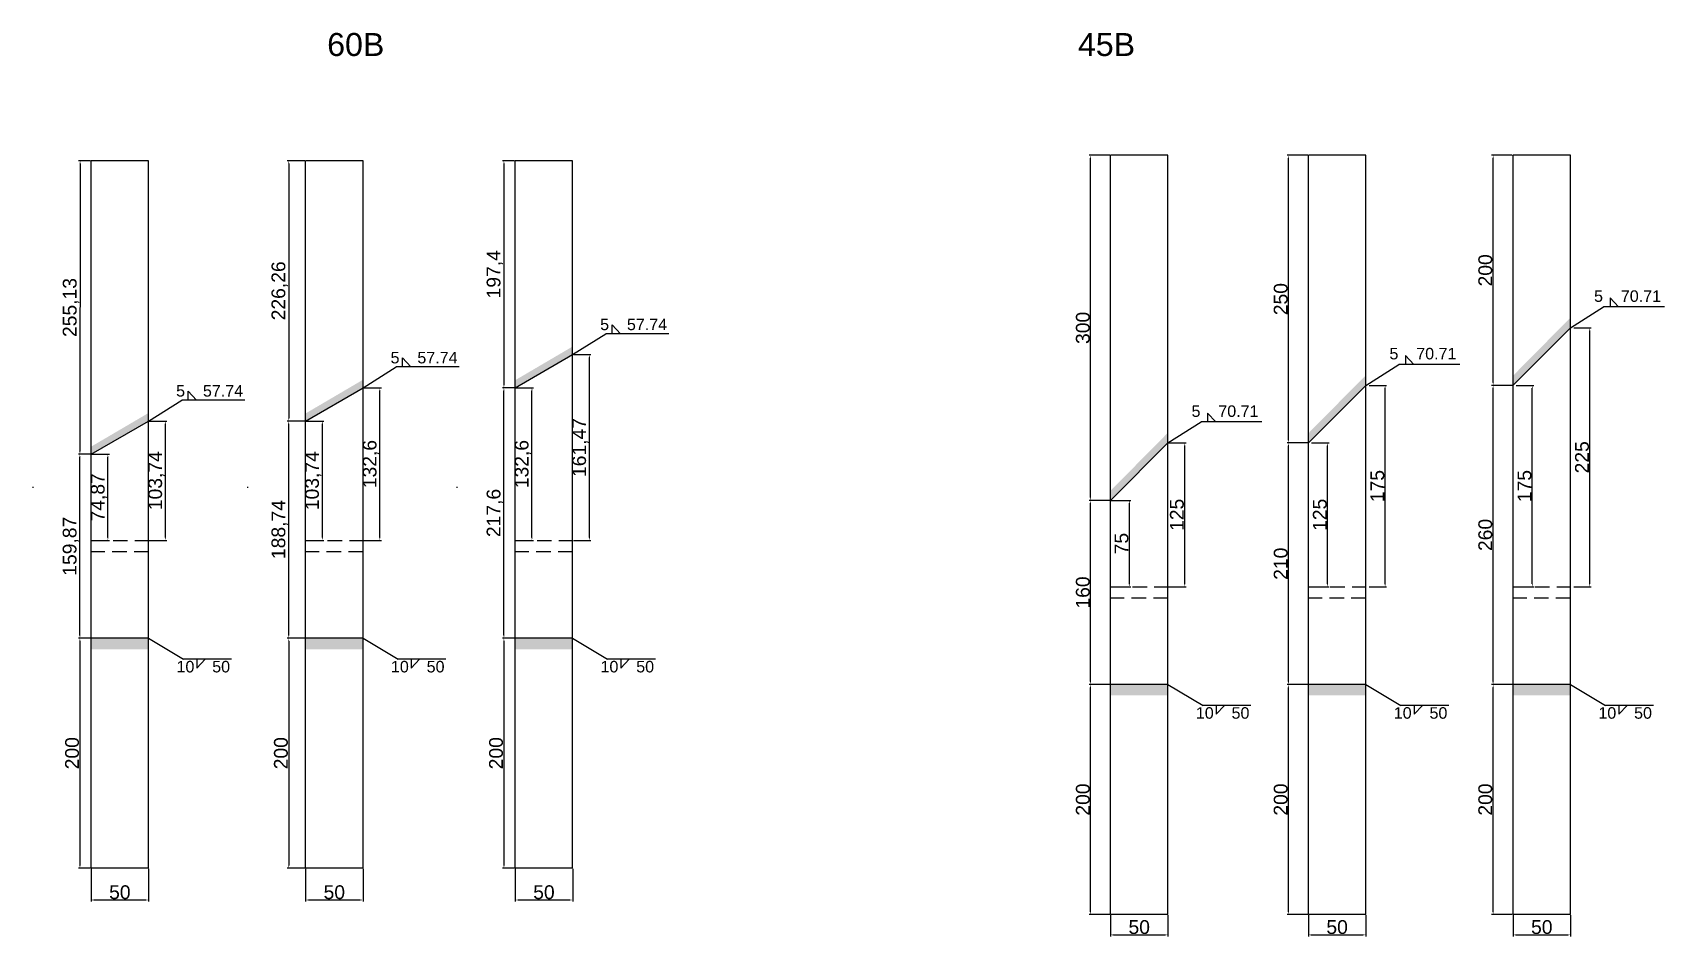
# Model space of a CAD drawing. Header units: millimetres. Extents: x 1455 to 24185, y -7314 to 4772.
# Drawn here: x 16792 to 18211, y -6296 to -5511 of the extents above; entities that cross this region are included whole.
import ezdxf

# ---------------------------------------------------------------- set-up
doc = ezdxf.new("R2010")
doc.units = ezdxf.units.MM
doc.linetypes.add('DASHED', pattern=[19.05, 12.7, -6.35])
doc.layers.add('标号', color=4, linetype='Continuous')
doc.layers.add('焊缝', color=250, linetype='Continuous')
doc.styles.get("Standard").update_dxf_attribs({"font": 'arial.ttf'})
doc.dimstyles.new('ISO-25-JHF', dxfattribs={"dimtxt": 12, "dimasz": 2.5, "dimexe": 1.25, "dimexo": 0.625, "dimtad": 1, "dimtxsty": 'Standard', "dimcen": 2.5, "dimadec": 0, "dimazin": 0, "dimtfac": 1, "dimtmove": 0, "dimatfit": 3, "dimfxl": 1, "dimarcsym": 0})

# ---------------------------------------------------------------- blocks, each defined once
blk = doc.blocks.new('*D2051')
at = {"color": 0, "lineweight": -2, "transparency": 16777216}
for p, q in [((16842.9, -6237.6), (16842.9, -6265.9)), ((16892.9, -6237.6), (16892.9, -6265.9)), ((16845.4, -6264.6), (16890.4, -6264.6))]:
    blk.add_line(p, q, dxfattribs=at)
at = {"color": 0, "transparency": 16777216}
for points in [[(16845.4, -6264.2), (16845.4, -6265), (16842.9, -6264.6)], [(16890.4, -6264.2), (16890.4, -6265), (16892.9, -6264.6)]]:
    blk.add_solid(points, dxfattribs=at)
at = {"layer": 'Defpoints', "color": 0, "transparency": 16777216}
for p in [(16842.9, -6237), (16892.9, -6237), (16892.9, -6264.6)]:
    blk.add_point(p, dxfattribs=at)
at = {"color": 0, "transparency": 16777216, "insert": (16867.9, -6257.9), "char_height": 12, "attachment_point": 5}
blk.add_mtext('50', dxfattribs=at)
blk = doc.blocks.new('*D2053')
at = {"color": 0, "lineweight": -2, "transparency": 16777216}
for p, q in [((16842.3, -5877.1), (16831.9, -5877.1)), ((16833.1, -6034.5), (16833.1, -5879.6)), ((16842.3, -6037), (16831.9, -6037))]:
    blk.add_line(p, q, dxfattribs=at)
at = {"color": 0, "transparency": 16777216}
for points in [[(16832.7, -5879.6), (16833.6, -5879.6), (16833.1, -5877.1)], [(16832.7, -6034.5), (16833.6, -6034.5), (16833.1, -6037)]]:
    blk.add_solid(points, dxfattribs=at)
at = {"layer": 'Defpoints', "color": 0, "transparency": 16777216}
for p in [(16833.1, -5877.1), (16842.9, -5877.1), (16842.9, -6037)]:
    blk.add_point(p, dxfattribs=at)
at = {"color": 0, "transparency": 16777216, "insert": (16825.3, -5957.1), "char_height": 12, "attachment_point": 5, "rotation": 90}
blk.add_mtext('159,87', dxfattribs=at)
blk = doc.blocks.new('*D2056')
at = {"color": 0, "lineweight": -2, "transparency": 16777216}
for p, q in [((16842.3, -5622), (16832, -5622)), ((16833.3, -5624.5), (16833.1, -5874.6)), ((16842.1, -5877.1), (16831.9, -5877.1))]:
    blk.add_line(p, q, dxfattribs=at)
at = {"color": 0, "transparency": 16777216}
for points in [[(16832.9, -5624.5), (16833.7, -5624.5), (16833.3, -5622)], [(16832.7, -5874.6), (16833.6, -5874.6), (16833.1, -5877.1)]]:
    blk.add_solid(points, dxfattribs=at)
at = {"layer": 'Defpoints', "color": 0, "transparency": 16777216}
for p in [(16842.9, -5622), (16833.1, -5877.1), (16842.8, -5877.1)]:
    blk.add_point(p, dxfattribs=at)
at = {"color": 0, "transparency": 16777216, "insert": (16825.4, -5749.6), "char_height": 12, "attachment_point": 5, "rotation": 89.9634}
blk.add_mtext('255,13', dxfattribs=at)
blk = doc.blocks.new('*D2057')
at = {"color": 0, "lineweight": -2, "transparency": 16777216}
for p, q in [((16842.3, -6037), (16831.9, -6037)), ((16833.1, -6039.5), (16833.1, -6234.5)), ((16842.3, -6237), (16831.9, -6237))]:
    blk.add_line(p, q, dxfattribs=at)
at = {"color": 0, "transparency": 16777216}
for points in [[(16832.7, -6039.5), (16833.6, -6039.5), (16833.1, -6037)], [(16832.7, -6234.5), (16833.6, -6234.5), (16833.1, -6237)]]:
    blk.add_solid(points, dxfattribs=at)
at = {"layer": 'Defpoints', "color": 0, "transparency": 16777216}
for p in [(16842.9, -6037), (16833.1, -6237), (16842.9, -6237)]:
    blk.add_point(p, dxfattribs=at)
at = {"color": 0, "transparency": 16777216, "insert": (16826.4, -6137), "char_height": 12, "attachment_point": 5, "rotation": 90}
blk.add_mtext('200', dxfattribs=at)
blk = doc.blocks.new('*D2058')
at = {"color": 0, "lineweight": -2, "transparency": 16777216}
for p, q in [((17729.4, -6277.9), (17729.4, -6296.2)), ((17779.4, -6277.9), (17779.4, -6296.2)), ((17731.9, -6294.9), (17776.9, -6294.9))]:
    blk.add_line(p, q, dxfattribs=at)
at = {"color": 0, "transparency": 16777216}
for points in [[(17731.9, -6294.5), (17731.9, -6295.4), (17729.4, -6294.9)], [(17776.9, -6294.5), (17776.9, -6295.4), (17779.4, -6294.9)]]:
    blk.add_solid(points, dxfattribs=at)
at = {"layer": 'Defpoints', "color": 0, "transparency": 16777216}
for p in [(17729.4, -6277.3), (17779.4, -6277.3), (17779.4, -6294.9)]:
    blk.add_point(p, dxfattribs=at)
at = {"color": 0, "transparency": 16777216, "insert": (17754.4, -6288.2), "char_height": 12, "attachment_point": 5}
blk.add_mtext('50', dxfattribs=at)
blk = doc.blocks.new('*D2059')
at = {"color": 0, "lineweight": -2, "transparency": 16777216}
for p, q in [((17728.8, -6077.3), (17710.9, -6077.3)), ((17712.1, -6274.8), (17712.1, -6079.8)), ((17728.8, -6277.3), (17710.9, -6277.3))]:
    blk.add_line(p, q, dxfattribs=at)
at = {"color": 0, "transparency": 16777216}
for points in [[(17711.7, -6079.8), (17712.6, -6079.8), (17712.1, -6077.3)], [(17711.7, -6274.8), (17712.6, -6274.8), (17712.1, -6277.3)]]:
    blk.add_solid(points, dxfattribs=at)
at = {"layer": 'Defpoints', "color": 0, "transparency": 16777216}
for p in [(17712.1, -6077.3), (17729.4, -6077.3), (17729.4, -6277.3)]:
    blk.add_point(p, dxfattribs=at)
at = {"color": 0, "transparency": 16777216, "insert": (17705.4, -6177.3), "char_height": 12, "attachment_point": 5, "rotation": 90}
blk.add_mtext('200', dxfattribs=at)
blk = doc.blocks.new('*D2060')
at = {"color": 0, "lineweight": -2, "transparency": 16777216}
for p, q in [((17728.8, -5617.3), (17710.9, -5617.3)), ((17712.1, -5914.8), (17712.1, -5619.8)), ((17728.8, -5917.3), (17710.9, -5917.3))]:
    blk.add_line(p, q, dxfattribs=at)
at = {"color": 0, "transparency": 16777216}
for points in [[(17711.7, -5619.8), (17712.6, -5619.8), (17712.1, -5617.3)], [(17711.7, -5914.8), (17712.6, -5914.8), (17712.1, -5917.3)]]:
    blk.add_solid(points, dxfattribs=at)
at = {"layer": 'Defpoints', "color": 0, "transparency": 16777216}
for p in [(17712.1, -5617.3), (17729.4, -5617.3), (17729.4, -5917.3)]:
    blk.add_point(p, dxfattribs=at)
at = {"color": 0, "transparency": 16777216, "insert": (17705.4, -5767.3), "char_height": 12, "attachment_point": 5, "rotation": 90}
blk.add_mtext('300', dxfattribs=at)
blk = doc.blocks.new('*D2061')
at = {"color": 0, "lineweight": -2, "transparency": 16777216}
for p, q in [((16843.5, -5877.1), (16858.8, -5877.1)), ((16857.5, -5949.5), (16857.5, -5879.6)), ((16843.5, -5952), (16858.8, -5952))]:
    blk.add_line(p, q, dxfattribs=at)
at = {"color": 0, "transparency": 16777216}
for points in [[(16857.1, -5879.6), (16857.9, -5879.6), (16857.5, -5877.1)], [(16857.1, -5949.5), (16857.9, -5949.5), (16857.5, -5952)]]:
    blk.add_solid(points, dxfattribs=at)
at = {"layer": 'Defpoints', "color": 0, "transparency": 16777216}
for p in [(16842.9, -5877.1), (16857.5, -5877.1), (16842.9, -5952)]:
    blk.add_point(p, dxfattribs=at)
at = {"color": 0, "transparency": 16777216, "insert": (16849.7, -5914.6), "char_height": 12, "attachment_point": 5, "rotation": 90}
blk.add_mtext('74,87', dxfattribs=at)
blk = doc.blocks.new('*D2062')
at = {"color": 0, "lineweight": -2, "transparency": 16777216}
for p, q in [((16893.5, -5848.3), (16908.8, -5848.3)), ((16907.5, -5949.5), (16907.5, -5850.8)), ((16893.5, -5952), (16908.8, -5952))]:
    blk.add_line(p, q, dxfattribs=at)
at = {"color": 0, "transparency": 16777216}
for points in [[(16907.1, -5850.8), (16907.9, -5850.8), (16907.5, -5848.3)], [(16907.1, -5949.5), (16907.9, -5949.5), (16907.5, -5952)]]:
    blk.add_solid(points, dxfattribs=at)
at = {"layer": 'Defpoints', "color": 0, "transparency": 16777216}
for p in [(16892.9, -5848.3), (16907.5, -5848.3), (16892.9, -5952)]:
    blk.add_point(p, dxfattribs=at)
at = {"color": 0, "transparency": 16777216, "insert": (16899.7, -5900.1), "char_height": 12, "attachment_point": 5, "rotation": 90}
blk.add_mtext('103,74', dxfattribs=at)
blk = doc.blocks.new('*D2063')
at = {"color": 0, "lineweight": -2, "transparency": 16777216}
for p, q in [((17780, -5867.3), (17795.2, -5867.3)), ((17794, -5989.8), (17794, -5869.8)), ((17780, -5992.3), (17795.2, -5992.3))]:
    blk.add_line(p, q, dxfattribs=at)
at = {"color": 0, "transparency": 16777216}
for points in [[(17793.6, -5869.8), (17794.4, -5869.8), (17794, -5867.3)], [(17793.6, -5989.8), (17794.4, -5989.8), (17794, -5992.3)]]:
    blk.add_solid(points, dxfattribs=at)
at = {"layer": 'Defpoints', "color": 0, "transparency": 16777216}
for p in [(17779.4, -5867.3), (17794, -5867.3), (17779.4, -5992.3)]:
    blk.add_point(p, dxfattribs=at)
at = {"color": 0, "transparency": 16777216, "insert": (17787.2, -5929.8), "char_height": 12, "attachment_point": 5, "rotation": 90}
blk.add_mtext('125', dxfattribs=at)
blk = doc.blocks.new('*D2064')
at = {"color": 0, "lineweight": -2, "transparency": 16777216}
for p, q in [((17730, -5917.3), (17747, -5917.3)), ((17745.8, -5989.8), (17745.8, -5919.8)), ((17730, -5992.3), (17747, -5992.3))]:
    blk.add_line(p, q, dxfattribs=at)
at = {"color": 0, "transparency": 16777216}
for points in [[(17745.3, -5919.8), (17746.2, -5919.8), (17745.8, -5917.3)], [(17745.3, -5989.8), (17746.2, -5989.8), (17745.8, -5992.3)]]:
    blk.add_solid(points, dxfattribs=at)
at = {"layer": 'Defpoints', "color": 0, "transparency": 16777216}
for p in [(17729.4, -5917.3), (17745.8, -5917.3), (17729.4, -5992.3)]:
    blk.add_point(p, dxfattribs=at)
at = {"color": 0, "transparency": 16777216, "insert": (17739, -5954.8), "char_height": 12, "attachment_point": 5, "rotation": 90}
blk.add_mtext('75', dxfattribs=at)
blk = doc.blocks.new('*D2066')
at = {"color": 0, "lineweight": -2, "transparency": 16777216}
for p, q in [((17029.4, -6237.6), (17029.4, -6265.9)), ((17079.4, -6237.6), (17079.4, -6265.9)), ((17031.9, -6264.6), (17076.9, -6264.6))]:
    blk.add_line(p, q, dxfattribs=at)
at = {"color": 0, "transparency": 16777216}
for points in [[(17031.9, -6264.2), (17031.9, -6265), (17029.4, -6264.6)], [(17076.9, -6264.2), (17076.9, -6265), (17079.4, -6264.6)]]:
    blk.add_solid(points, dxfattribs=at)
at = {"layer": 'Defpoints', "color": 0, "transparency": 16777216}
for p in [(17029.4, -6237), (17079.4, -6237), (17079.4, -6264.6)]:
    blk.add_point(p, dxfattribs=at)
at = {"color": 0, "transparency": 16777216, "insert": (17054.4, -6257.9), "char_height": 12, "attachment_point": 5}
blk.add_mtext('50', dxfattribs=at)
blk = doc.blocks.new('*D2068')
at = {"color": 0, "lineweight": -2, "transparency": 16777216}
for p, q in [((17028.8, -5848.3), (17013.5, -5848.3)), ((17014.8, -6034.5), (17014.8, -5850.8)), ((17028.8, -6037), (17013.5, -6037))]:
    blk.add_line(p, q, dxfattribs=at)
at = {"color": 0, "transparency": 16777216}
for points in [[(17014.4, -5850.8), (17015.2, -5850.8), (17014.8, -5848.3)], [(17014.4, -6034.5), (17015.2, -6034.5), (17014.8, -6037)]]:
    blk.add_solid(points, dxfattribs=at)
at = {"layer": 'Defpoints', "color": 0, "transparency": 16777216}
for p in [(17014.8, -5848.3), (17029.4, -5848.3), (17029.4, -6037)]:
    blk.add_point(p, dxfattribs=at)
at = {"color": 0, "transparency": 16777216, "insert": (17006.9, -5942.6), "char_height": 12, "attachment_point": 5, "rotation": 90}
blk.add_mtext('188,74', dxfattribs=at)
blk = doc.blocks.new('*D2071')
at = {"color": 0, "lineweight": -2, "transparency": 16777216}
for p, q in [((17028.8, -5622), (17013.5, -5622)), ((17014.8, -5624.5), (17014.8, -5845.8)), ((17028.8, -5848.3), (17013.5, -5848.3))]:
    blk.add_line(p, q, dxfattribs=at)
at = {"color": 0, "transparency": 16777216}
for points in [[(17014.4, -5624.5), (17015.2, -5624.5), (17014.8, -5622)], [(17014.4, -5845.8), (17015.2, -5845.8), (17014.8, -5848.3)]]:
    blk.add_solid(points, dxfattribs=at)
at = {"layer": 'Defpoints', "color": 0, "transparency": 16777216}
for p in [(17029.4, -5622), (17014.8, -5848.3), (17029.4, -5848.3)]:
    blk.add_point(p, dxfattribs=at)
at = {"color": 0, "transparency": 16777216, "insert": (17006.9, -5735.1), "char_height": 12, "attachment_point": 5, "rotation": 90}
blk.add_mtext('226,26', dxfattribs=at)
blk = doc.blocks.new('*D2072')
at = {"color": 0, "lineweight": -2, "transparency": 16777216}
for p, q in [((17028.8, -6037), (17013.5, -6037)), ((17014.8, -6039.5), (17014.8, -6234.5)), ((17028.8, -6237), (17013.5, -6237))]:
    blk.add_line(p, q, dxfattribs=at)
at = {"color": 0, "transparency": 16777216}
for points in [[(17014.4, -6039.5), (17015.2, -6039.5), (17014.8, -6037)], [(17014.4, -6234.5), (17015.2, -6234.5), (17014.8, -6237)]]:
    blk.add_solid(points, dxfattribs=at)
at = {"layer": 'Defpoints', "color": 0, "transparency": 16777216}
for p in [(17029.4, -6037), (17014.8, -6237), (17029.4, -6237)]:
    blk.add_point(p, dxfattribs=at)
at = {"color": 0, "transparency": 16777216, "insert": (17008, -6137), "char_height": 12, "attachment_point": 5, "rotation": 90}
blk.add_mtext('200', dxfattribs=at)
blk = doc.blocks.new('*D2073')
at = {"color": 0, "lineweight": -2, "transparency": 16777216}
for p, q in [((17030, -5848.3), (17045.2, -5848.3)), ((17044, -5949.5), (17044, -5850.8)), ((17030, -5952), (17045.2, -5952))]:
    blk.add_line(p, q, dxfattribs=at)
at = {"color": 0, "transparency": 16777216}
for points in [[(17043.6, -5850.8), (17044.4, -5850.8), (17044, -5848.3)], [(17043.6, -5949.5), (17044.4, -5949.5), (17044, -5952)]]:
    blk.add_solid(points, dxfattribs=at)
at = {"layer": 'Defpoints', "color": 0, "transparency": 16777216}
for p in [(17029.4, -5848.3), (17044, -5848.3), (17029.4, -5952)]:
    blk.add_point(p, dxfattribs=at)
at = {"color": 0, "transparency": 16777216, "insert": (17036.1, -5900.1), "char_height": 12, "attachment_point": 5, "rotation": 90}
blk.add_mtext('103,74', dxfattribs=at)
blk = doc.blocks.new('*D2075')
at = {"color": 0, "lineweight": -2, "transparency": 16777216}
for p, q in [((17211.7, -6237.6), (17211.7, -6265.9)), ((17261.7, -6237.6), (17261.7, -6265.9)), ((17214.2, -6264.6), (17259.2, -6264.6))]:
    blk.add_line(p, q, dxfattribs=at)
at = {"color": 0, "transparency": 16777216}
for points in [[(17214.2, -6264.2), (17214.2, -6265), (17211.7, -6264.6)], [(17259.2, -6264.2), (17259.2, -6265), (17261.7, -6264.6)]]:
    blk.add_solid(points, dxfattribs=at)
at = {"layer": 'Defpoints', "color": 0, "transparency": 16777216}
for p in [(17211.7, -6237), (17261.7, -6237), (17261.7, -6264.6)]:
    blk.add_point(p, dxfattribs=at)
at = {"color": 0, "transparency": 16777216, "insert": (17236.7, -6257.9), "char_height": 12, "attachment_point": 5}
blk.add_mtext('50', dxfattribs=at)
blk = doc.blocks.new('*D2077')
at = {"color": 0, "lineweight": -2, "transparency": 16777216}
for p, q in [((17211, -5819.4), (17200.6, -5819.4)), ((17201.9, -6034.5), (17201.9, -5821.9)), ((17211, -6037), (17200.6, -6037))]:
    blk.add_line(p, q, dxfattribs=at)
at = {"color": 0, "transparency": 16777216}
for points in [[(17201.5, -5821.9), (17202.3, -5821.9), (17201.9, -5819.4)], [(17201.5, -6034.5), (17202.3, -6034.5), (17201.9, -6037)]]:
    blk.add_solid(points, dxfattribs=at)
at = {"layer": 'Defpoints', "color": 0, "transparency": 16777216}
for p in [(17201.9, -5819.4), (17211.7, -5819.4), (17211.7, -6037)]:
    blk.add_point(p, dxfattribs=at)
at = {"color": 0, "transparency": 16777216, "insert": (17194, -5928.2), "char_height": 12, "attachment_point": 5, "rotation": 90}
blk.add_mtext('217,6', dxfattribs=at)
blk = doc.blocks.new('*D2080')
at = {"color": 0, "lineweight": -2, "transparency": 16777216}
for p, q in [((17211, -5622), (17200.6, -5622)), ((17201.9, -5624.5), (17201.9, -5816.9)), ((17211, -5819.4), (17200.6, -5819.4))]:
    blk.add_line(p, q, dxfattribs=at)
at = {"color": 0, "transparency": 16777216}
for points in [[(17201.5, -5624.5), (17202.3, -5624.5), (17201.9, -5622)], [(17201.5, -5816.9), (17202.3, -5816.9), (17201.9, -5819.4)]]:
    blk.add_solid(points, dxfattribs=at)
at = {"layer": 'Defpoints', "color": 0, "transparency": 16777216}
for p in [(17211.7, -5622), (17201.9, -5819.4), (17211.7, -5819.4)]:
    blk.add_point(p, dxfattribs=at)
at = {"color": 0, "transparency": 16777216, "insert": (17194, -5720.7), "char_height": 12, "attachment_point": 5, "rotation": 90}
blk.add_mtext('197,4', dxfattribs=at)
blk = doc.blocks.new('*D2081')
at = {"color": 0, "lineweight": -2, "transparency": 16777216}
for p, q in [((17211, -6037), (17200.6, -6037)), ((17201.9, -6039.5), (17201.9, -6234.5)), ((17211, -6237), (17200.6, -6237))]:
    blk.add_line(p, q, dxfattribs=at)
at = {"color": 0, "transparency": 16777216}
for points in [[(17201.5, -6039.5), (17202.3, -6039.5), (17201.9, -6037)], [(17201.5, -6234.5), (17202.3, -6234.5), (17201.9, -6237)]]:
    blk.add_solid(points, dxfattribs=at)
at = {"layer": 'Defpoints', "color": 0, "transparency": 16777216}
for p in [(17211.7, -6037), (17201.9, -6237), (17211.7, -6237)]:
    blk.add_point(p, dxfattribs=at)
at = {"color": 0, "transparency": 16777216, "insert": (17195.1, -6137), "char_height": 12, "attachment_point": 5, "rotation": 90}
blk.add_mtext('200', dxfattribs=at)
blk = doc.blocks.new('*D2083')
at = {"color": 0, "lineweight": -2, "transparency": 16777216}
for p, q in [((17212.3, -5819.4), (17227.5, -5819.4)), ((17226.3, -5949.5), (17226.3, -5821.9)), ((17212.3, -5952), (17227.5, -5952))]:
    blk.add_line(p, q, dxfattribs=at)
at = {"color": 0, "transparency": 16777216}
for points in [[(17225.8, -5821.9), (17226.7, -5821.9), (17226.3, -5819.4)], [(17225.8, -5949.5), (17226.7, -5949.5), (17226.3, -5952)]]:
    blk.add_solid(points, dxfattribs=at)
at = {"layer": 'Defpoints', "color": 0, "transparency": 16777216}
for p in [(17211.7, -5819.4), (17226.3, -5819.4), (17211.7, -5952)]:
    blk.add_point(p, dxfattribs=at)
at = {"color": 0, "transparency": 16777216, "insert": (17218.4, -5885.7), "char_height": 12, "attachment_point": 5, "rotation": 90}
blk.add_mtext('132,6', dxfattribs=at)
blk = doc.blocks.new('*D2084')
at = {"color": 0, "lineweight": -2, "transparency": 16777216}
for p, q in [((17262.3, -5790.5), (17277.5, -5790.5)), ((17276.3, -5949.5), (17276.3, -5793)), ((17262.3, -5952), (17277.5, -5952))]:
    blk.add_line(p, q, dxfattribs=at)
at = {"color": 0, "transparency": 16777216}
for points in [[(17275.8, -5793), (17276.7, -5793), (17276.3, -5790.5)], [(17275.8, -5949.5), (17276.7, -5949.5), (17276.3, -5952)]]:
    blk.add_solid(points, dxfattribs=at)
at = {"layer": 'Defpoints', "color": 0, "transparency": 16777216}
for p in [(17261.7, -5790.5), (17276.3, -5790.5), (17261.7, -5952)]:
    blk.add_point(p, dxfattribs=at)
at = {"color": 0, "transparency": 16777216, "insert": (17268.4, -5871.3), "char_height": 12, "attachment_point": 5, "rotation": 90}
blk.add_mtext('161,47', dxfattribs=at)
blk = doc.blocks.new('*D2085')
at = {"color": 0, "lineweight": -2, "transparency": 16777216}
for p, q in [((17080, -5819.4), (17095.3, -5819.4)), ((17094, -5949.5), (17094, -5821.9)), ((17080, -5952), (17095.3, -5952))]:
    blk.add_line(p, q, dxfattribs=at)
at = {"color": 0, "transparency": 16777216}
for points in [[(17093.6, -5821.9), (17094.4, -5821.9), (17094, -5819.4)], [(17093.6, -5949.5), (17094.4, -5949.5), (17094, -5952)]]:
    blk.add_solid(points, dxfattribs=at)
at = {"layer": 'Defpoints', "color": 0, "transparency": 16777216}
for p in [(17079.4, -5819.4), (17094, -5819.4), (17079.4, -5952)]:
    blk.add_point(p, dxfattribs=at)
at = {"color": 0, "transparency": 16777216, "insert": (17086.2, -5885.7), "char_height": 12, "attachment_point": 5, "rotation": 90}
blk.add_mtext('132,6', dxfattribs=at)
blk = doc.blocks.new('*D2086')
at = {"color": 0, "lineweight": -2, "transparency": 16777216}
for p, q in [((17728.8, -5917.3), (17710.9, -5917.3)), ((17712.1, -6074.8), (17712.1, -5919.8)), ((17728.8, -6077.3), (17710.9, -6077.3))]:
    blk.add_line(p, q, dxfattribs=at)
at = {"color": 0, "transparency": 16777216}
for points in [[(17711.7, -5919.8), (17712.5, -5919.8), (17712.1, -5917.3)], [(17711.7, -6074.8), (17712.5, -6074.8), (17712.1, -6077.3)]]:
    blk.add_solid(points, dxfattribs=at)
at = {"layer": 'Defpoints', "color": 0, "transparency": 16777216}
for p in [(17712.1, -5917.3), (17729.4, -5917.3), (17729.4, -6077.3)]:
    blk.add_point(p, dxfattribs=at)
at = {"color": 0, "transparency": 16777216, "insert": (17705.4, -5997.3), "char_height": 12, "attachment_point": 5, "rotation": 90}
blk.add_mtext('160', dxfattribs=at)
blk = doc.blocks.new('*D2088')
at = {"color": 0, "lineweight": -2, "transparency": 16777216}
for p, q in [((17901.5, -6277.9), (17901.5, -6296.2)), ((17951.5, -6277.9), (17951.5, -6296.2)), ((17904, -6294.9), (17949, -6294.9))]:
    blk.add_line(p, q, dxfattribs=at)
at = {"color": 0, "transparency": 16777216}
for points in [[(17904, -6294.5), (17904, -6295.4), (17901.5, -6294.9)], [(17949, -6294.5), (17949, -6295.4), (17951.5, -6294.9)]]:
    blk.add_solid(points, dxfattribs=at)
at = {"layer": 'Defpoints', "color": 0, "transparency": 16777216}
for p in [(17901.5, -6277.3), (17951.5, -6277.3), (17951.5, -6294.9)]:
    blk.add_point(p, dxfattribs=at)
at = {"color": 0, "transparency": 16777216, "insert": (17926.5, -6288.2), "char_height": 12, "attachment_point": 5}
blk.add_mtext('50', dxfattribs=at)
blk = doc.blocks.new('*D2089')
at = {"color": 0, "lineweight": -2, "transparency": 16777216}
for p, q in [((17900.9, -6077.3), (17883, -6077.3)), ((17884.3, -6274.8), (17884.3, -6079.8)), ((17900.9, -6277.3), (17883, -6277.3))]:
    blk.add_line(p, q, dxfattribs=at)
at = {"color": 0, "transparency": 16777216}
for points in [[(17883.9, -6079.8), (17884.7, -6079.8), (17884.3, -6077.3)], [(17883.9, -6274.8), (17884.7, -6274.8), (17884.3, -6277.3)]]:
    blk.add_solid(points, dxfattribs=at)
at = {"layer": 'Defpoints', "color": 0, "transparency": 16777216}
for p in [(17884.3, -6077.3), (17901.5, -6077.3), (17901.5, -6277.3)]:
    blk.add_point(p, dxfattribs=at)
at = {"color": 0, "transparency": 16777216, "insert": (17877.5, -6177.3), "char_height": 12, "attachment_point": 5, "rotation": 90}
blk.add_mtext('200', dxfattribs=at)
blk = doc.blocks.new('*D2090')
at = {"color": 0, "lineweight": -2, "transparency": 16777216}
for p, q in [((17900.9, -5617.3), (17883, -5617.3)), ((17884.3, -5864.8), (17884.3, -5619.8)), ((17900.9, -5867.3), (17883, -5867.3))]:
    blk.add_line(p, q, dxfattribs=at)
at = {"color": 0, "transparency": 16777216}
for points in [[(17883.9, -5619.8), (17884.7, -5619.8), (17884.3, -5617.3)], [(17883.9, -5864.8), (17884.7, -5864.8), (17884.3, -5867.3)]]:
    blk.add_solid(points, dxfattribs=at)
at = {"layer": 'Defpoints', "color": 0, "transparency": 16777216}
for p in [(17884.3, -5617.3), (17901.5, -5617.3), (17901.5, -5867.3)]:
    blk.add_point(p, dxfattribs=at)
at = {"color": 0, "transparency": 16777216, "insert": (17877.5, -5742.3), "char_height": 12, "attachment_point": 5, "rotation": 90}
blk.add_mtext('250', dxfattribs=at)
blk = doc.blocks.new('*D2091')
at = {"color": 0, "lineweight": -2, "transparency": 16777216}
for p, q in [((17900.9, -5867.3), (17883, -5867.3)), ((17884.2, -6074.8), (17884.2, -5869.8)), ((17900.9, -6077.3), (17883, -6077.3))]:
    blk.add_line(p, q, dxfattribs=at)
at = {"color": 0, "transparency": 16777216}
for points in [[(17883.8, -5869.8), (17884.7, -5869.8), (17884.2, -5867.3)], [(17883.8, -6074.8), (17884.7, -6074.8), (17884.2, -6077.3)]]:
    blk.add_solid(points, dxfattribs=at)
at = {"layer": 'Defpoints', "color": 0, "transparency": 16777216}
for p in [(17884.2, -5867.3), (17901.5, -5867.3), (17901.5, -6077.3)]:
    blk.add_point(p, dxfattribs=at)
at = {"color": 0, "transparency": 16777216, "insert": (17877.5, -5972.3), "char_height": 12, "attachment_point": 5, "rotation": 90}
blk.add_mtext('210', dxfattribs=at)
blk = doc.blocks.new('*D2093')
at = {"color": 0, "lineweight": -2, "transparency": 16777216}
for p, q in [((18079.5, -6277.9), (18079.5, -6296.2)), ((18129.5, -6277.9), (18129.5, -6296.2)), ((18082, -6294.9), (18127, -6294.9))]:
    blk.add_line(p, q, dxfattribs=at)
at = {"color": 0, "transparency": 16777216}
for points in [[(18082, -6294.5), (18082, -6295.4), (18079.5, -6294.9)], [(18127, -6294.5), (18127, -6295.4), (18129.5, -6294.9)]]:
    blk.add_solid(points, dxfattribs=at)
at = {"layer": 'Defpoints', "color": 0, "transparency": 16777216}
for p in [(18079.5, -6277.3), (18129.5, -6277.3), (18129.5, -6294.9)]:
    blk.add_point(p, dxfattribs=at)
at = {"color": 0, "transparency": 16777216, "insert": (18104.5, -6288.2), "char_height": 12, "attachment_point": 5}
blk.add_mtext('50', dxfattribs=at)
blk = doc.blocks.new('*D2094')
at = {"color": 0, "lineweight": -2, "transparency": 16777216}
for p, q in [((18078.8, -6077.3), (18060.9, -6077.3)), ((18062.2, -6274.8), (18062.2, -6079.8)), ((18078.8, -6277.3), (18060.9, -6277.3))]:
    blk.add_line(p, q, dxfattribs=at)
at = {"color": 0, "transparency": 16777216}
for points in [[(18061.8, -6079.8), (18062.6, -6079.8), (18062.2, -6077.3)], [(18061.8, -6274.8), (18062.6, -6274.8), (18062.2, -6277.3)]]:
    blk.add_solid(points, dxfattribs=at)
at = {"layer": 'Defpoints', "color": 0, "transparency": 16777216}
for p in [(18062.2, -6077.3), (18079.5, -6077.3), (18079.5, -6277.3)]:
    blk.add_point(p, dxfattribs=at)
at = {"color": 0, "transparency": 16777216, "insert": (18055.4, -6177.3), "char_height": 12, "attachment_point": 5, "rotation": 90}
blk.add_mtext('200', dxfattribs=at)
blk = doc.blocks.new('*D2095')
at = {"color": 0, "lineweight": -2, "transparency": 16777216}
for p, q in [((18078.8, -5617.3), (18060.9, -5617.3)), ((18062.2, -5814.8), (18062.2, -5619.8)), ((18078.8, -5817.3), (18060.9, -5817.3))]:
    blk.add_line(p, q, dxfattribs=at)
at = {"color": 0, "transparency": 16777216}
for points in [[(18061.8, -5619.8), (18062.6, -5619.8), (18062.2, -5617.3)], [(18061.8, -5814.8), (18062.6, -5814.8), (18062.2, -5817.3)]]:
    blk.add_solid(points, dxfattribs=at)
at = {"layer": 'Defpoints', "color": 0, "transparency": 16777216}
for p in [(18062.2, -5617.3), (18079.5, -5617.3), (18079.5, -5817.3)]:
    blk.add_point(p, dxfattribs=at)
at = {"color": 0, "transparency": 16777216, "insert": (18055.4, -5717.3), "char_height": 12, "attachment_point": 5, "rotation": 90}
blk.add_mtext('200', dxfattribs=at)
blk = doc.blocks.new('*D2096')
at = {"color": 0, "lineweight": -2, "transparency": 16777216}
for p, q in [((18078.8, -5817.3), (18060.9, -5817.3)), ((18062.2, -6074.8), (18062.2, -5819.8)), ((18078.8, -6077.3), (18060.9, -6077.3))]:
    blk.add_line(p, q, dxfattribs=at)
at = {"color": 0, "transparency": 16777216}
for points in [[(18061.7, -5819.8), (18062.6, -5819.8), (18062.2, -5817.3)], [(18061.7, -6074.8), (18062.6, -6074.8), (18062.2, -6077.3)]]:
    blk.add_solid(points, dxfattribs=at)
at = {"layer": 'Defpoints', "color": 0, "transparency": 16777216}
for p in [(18062.2, -5817.3), (18079.5, -5817.3), (18079.5, -6077.3)]:
    blk.add_point(p, dxfattribs=at)
at = {"color": 0, "transparency": 16777216, "insert": (18055.4, -5947.3), "char_height": 12, "attachment_point": 5, "rotation": 90}
blk.add_mtext('260', dxfattribs=at)
blk = doc.blocks.new('*D2098')
at = {"color": 0, "lineweight": -2, "transparency": 16777216}
for p, q in [((17904.3, -5867.3), (17919.5, -5867.3)), ((17918.2, -5989.8), (17918.2, -5869.8)), ((17904.3, -5992.3), (17919.5, -5992.3))]:
    blk.add_line(p, q, dxfattribs=at)
at = {"color": 0, "transparency": 16777216}
for points in [[(17917.8, -5869.8), (17918.7, -5869.8), (17918.2, -5867.3)], [(17917.8, -5989.8), (17918.7, -5989.8), (17918.2, -5992.3)]]:
    blk.add_solid(points, dxfattribs=at)
at = {"layer": 'Defpoints', "color": 0, "transparency": 16777216}
for p in [(17903.7, -5867.3), (17918.2, -5867.3), (17903.7, -5992.3)]:
    blk.add_point(p, dxfattribs=at)
at = {"color": 0, "transparency": 16777216, "insert": (17911.5, -5929.8), "char_height": 12, "attachment_point": 5, "rotation": 90}
blk.add_mtext('125', dxfattribs=at)
blk = doc.blocks.new('*D2099')
at = {"color": 0, "lineweight": -2, "transparency": 16777216}
for p, q in [((17954.3, -5817.3), (17969.5, -5817.3)), ((17968.2, -5989.8), (17968.2, -5819.8)), ((17954.3, -5992.3), (17969.5, -5992.3))]:
    blk.add_line(p, q, dxfattribs=at)
at = {"color": 0, "transparency": 16777216}
for points in [[(17967.8, -5819.8), (17968.7, -5819.8), (17968.2, -5817.3)], [(17967.8, -5989.8), (17968.7, -5989.8), (17968.2, -5992.3)]]:
    blk.add_solid(points, dxfattribs=at)
at = {"layer": 'Defpoints', "color": 0, "transparency": 16777216}
for p in [(17953.7, -5817.3), (17968.2, -5817.3), (17953.7, -5992.3)]:
    blk.add_point(p, dxfattribs=at)
at = {"color": 0, "transparency": 16777216, "insert": (17961.5, -5904.8), "char_height": 12, "attachment_point": 5, "rotation": 90}
blk.add_mtext('175', dxfattribs=at)
blk = doc.blocks.new('*D2100')
at = {"color": 0, "lineweight": -2, "transparency": 16777216}
for p, q in [((18082.3, -5817.3), (18097.5, -5817.3)), ((18096.2, -5989.8), (18096.2, -5819.8)), ((18082.3, -5992.3), (18097.5, -5992.3))]:
    blk.add_line(p, q, dxfattribs=at)
at = {"color": 0, "transparency": 16777216}
for points in [[(18095.8, -5819.8), (18096.6, -5819.8), (18096.2, -5817.3)], [(18095.8, -5989.8), (18096.6, -5989.8), (18096.2, -5992.3)]]:
    blk.add_solid(points, dxfattribs=at)
at = {"layer": 'Defpoints', "color": 0, "transparency": 16777216}
for p in [(18081.6, -5817.3), (18096.2, -5817.3), (18081.6, -5992.3)]:
    blk.add_point(p, dxfattribs=at)
at = {"color": 0, "transparency": 16777216, "insert": (18089.5, -5904.8), "char_height": 12, "attachment_point": 5, "rotation": 90}
blk.add_mtext('175', dxfattribs=at)
blk = doc.blocks.new('*D2101')
at = {"color": 0, "lineweight": -2, "transparency": 16777216}
for p, q in [((18132.3, -5767.3), (18147.5, -5767.3)), ((18146.2, -5989.8), (18146.2, -5769.8)), ((18132.3, -5992.3), (18147.5, -5992.3))]:
    blk.add_line(p, q, dxfattribs=at)
at = {"color": 0, "transparency": 16777216}
for points in [[(18145.8, -5769.8), (18146.6, -5769.8), (18146.2, -5767.3)], [(18145.8, -5989.8), (18146.6, -5989.8), (18146.2, -5992.3)]]:
    blk.add_solid(points, dxfattribs=at)
at = {"layer": 'Defpoints', "color": 0, "transparency": 16777216}
for p in [(18131.6, -5767.3), (18146.2, -5767.3), (18131.6, -5992.3)]:
    blk.add_point(p, dxfattribs=at)
at = {"color": 0, "transparency": 16777216, "insert": (18139.5, -5879.8), "char_height": 12, "attachment_point": 5, "rotation": 90}
blk.add_mtext('225', dxfattribs=at)

msp = doc.modelspace()

# ---------------------------------------------------------------- hatches: boundary and pattern name
at = {"layer": '焊缝'}
h = msp.add_hatch(color=250, dxfattribs=at)
h.dxf.hatch_style = 1
h.paths.add_polyline_path([(18079.437, -5808.908), (18079.449, -5817.248), (18129.437, -5767.259), (18129.437, -5758.356)])
h = msp.add_hatch(color=250, dxfattribs=at)
h.dxf.hatch_style = 1
h.paths.add_polyline_path([(17211.668, -5812.816), (17211.668, -5819.413), (17261.668, -5790.546), (17261.668, -5783.476)])
h = msp.add_hatch(color=250, dxfattribs=at)
h.dxf.hatch_style = 1
h.paths.add_polyline_path([(17029.42, -5841.683), (17029.42, -5848.281), (17079.42, -5819.413), (17079.42, -5812.343)])
h = msp.add_hatch(color=250, dxfattribs=at)
h.dxf.hatch_style = 1
h.paths.add_polyline_path([(17901.533, -5858.908), (17901.544, -5867.248), (17951.533, -5817.259), (17951.533, -5808.356)])
h = msp.add_hatch(color=250, dxfattribs=at)
h.dxf.hatch_style = 1
h.paths.add_polyline_path([(16842.921, -5870.551), (16842.921, -5877.148), (16892.921, -5848.281), (16892.921, -5841.211)])
h = msp.add_hatch(color=250, dxfattribs=at)
h.dxf.hatch_style = 1
h.paths.add_polyline_path([(17729.415, -5908.908), (17729.426, -5917.248), (17779.415, -5867.259), (17779.415, -5858.356)])
h = msp.add_hatch(color=250, dxfattribs=at)
h.dxf.hatch_style = 1
h.paths.add_polyline_path([(16842.921, -6036.586), (16842.921, -6046.586), (16892.921, -6046.586), (16892.921, -6037.016)])
h = msp.add_hatch(color=250, dxfattribs=at)
h.dxf.hatch_style = 1
h.paths.add_polyline_path([(17029.42, -6036.586), (17029.42, -6046.586), (17079.42, -6046.586), (17079.42, -6037.016)])
h = msp.add_hatch(color=250, dxfattribs=at)
h.dxf.hatch_style = 1
h.paths.add_polyline_path([(17211.668, -6036.586), (17211.668, -6046.586), (17261.668, -6046.586), (17261.668, -6037.016)])
h = msp.add_hatch(color=250, dxfattribs=at)
h.dxf.hatch_style = 1
h.paths.add_polyline_path([(17729.415, -6076.829), (17729.415, -6086.829), (17779.415, -6086.829), (17779.415, -6077.259)])
h = msp.add_hatch(color=250, dxfattribs=at)
h.dxf.hatch_style = 1
h.paths.add_polyline_path([(17901.545, -6076.829), (17901.545, -6086.829), (17951.545, -6086.829), (17951.545, -6077.259)])
h = msp.add_hatch(color=250, dxfattribs=at)
h.dxf.hatch_style = 1
h.paths.add_polyline_path([(18079.474, -6076.829), (18079.474, -6086.829), (18129.474, -6086.829), (18129.474, -6077.259)])

# ---------------------------------------------------------------- linework, layer by layer
for p, q in [((17779.415, -5617.259), (17729.415, -5617.259)), ((17729.415, -6277.259), (17729.415, -5617.259)), ((17779.415, -6277.259), (17779.415, -5617.259)), ((17951.545, -5617.259), (17901.545, -5617.259)), ((17901.545, -6277.259), (17901.545, -5617.259)), ((17951.545, -6277.259), (17951.545, -5617.259)), ((18129.474, -5617.259), (18079.474, -5617.259)), ((18079.474, -6277.259), (18079.474, -5617.259)), ((18129.474, -6277.259), (18129.474, -5617.259)), ((16842.921, -6237.016), (16842.921, -5622.016)), ((16892.921, -5622.016), (16842.921, -5622.016)), ((16892.921, -6237.016), (16892.921, -5622.016)), ((17029.42, -6237.016), (17029.42, -5622.016)), ((17079.42, -5622.016), (17029.42, -5622.016)), ((17079.42, -6237.016), (17079.42, -5622.016)), ((17211.668, -6237.016), (17211.668, -5622.016)), ((17261.668, -5622.016), (17211.668, -5622.016)), ((17261.668, -6237.016), (17261.668, -5622.016)), ((18163.881, -5741.305), (18171.113, -5749.069)), ((18163.881, -5741.305), (18163.881, -5749.069)), ((18129.474, -5767.259), (18158.232, -5749.069)), ((18211.091, -5749.069), (18158.232, -5749.069)), ((17261.668, -5790.546), (17290.425, -5772.356)), ((17345.276, -5772.356), (17290.425, -5772.356)), ((17296.075, -5772.356), (17296.075, -5764.591)), ((17296.075, -5764.591), (17303.306, -5772.356)), ((18079.449, -5817.248), (18129.437, -5767.259)), ((17079.42, -5819.413), (17108.178, -5801.223)), ((17163.029, -5801.223), (17108.178, -5801.223)), ((17113.828, -5801.223), (17113.828, -5793.459)), ((17113.828, -5793.459), (17121.059, -5801.223)), ((17211.668, -5819.413), (17261.668, -5790.546)), ((17951.545, -5817.259), (17980.302, -5799.069)), ((18033.161, -5799.069), (17980.302, -5799.069)), ((17985.952, -5791.305), (17993.184, -5799.069)), ((17985.952, -5791.305), (17985.952, -5799.069)), ((17901.544, -5867.248), (17951.533, -5817.259)), ((16892.921, -5848.281), (16921.679, -5830.091)), ((16976.53, -5830.091), (16921.679, -5830.091)), ((16927.328, -5830.091), (16927.328, -5822.326)), ((16927.328, -5822.326), (16934.56, -5830.091)), ((17029.42, -5848.281), (17079.42, -5819.413)), ((17813.822, -5841.305), (17821.054, -5849.069)), ((17813.822, -5841.305), (17813.822, -5849.069)), ((16842.921, -5877.148), (16892.921, -5848.281)), ((17779.415, -5867.259), (17808.172, -5849.069)), ((17861.031, -5849.069), (17808.172, -5849.069)), ((17729.426, -5917.248), (17779.415, -5867.259)), ((16792.921, -5906.016), (16792.049, -5906.016)), ((16979.42, -5906.016), (16978.548, -5906.016)), ((17161.668, -5906.016), (17160.795, -5906.016)), ((16892.921, -6037.016), (16842.921, -6037.016)), ((16892.921, -6037.016), (16923.371, -6055.206)), ((17079.42, -6037.016), (17029.42, -6037.016)), ((17079.42, -6037.016), (17109.87, -6055.206)), ((17261.668, -6037.016), (17211.668, -6037.016)), ((17261.668, -6037.016), (17292.117, -6055.206)), ((16964.978, -6055.206), (16923.371, -6055.206)), ((16934.854, -6055.206), (16934.854, -6062.97)), ((16934.854, -6062.97), (16942.086, -6055.206)), ((17151.477, -6055.206), (17109.87, -6055.206)), ((17121.353, -6055.206), (17121.353, -6062.97)), ((17121.353, -6062.97), (17128.585, -6055.206)), ((17333.725, -6055.206), (17292.117, -6055.206)), ((17303.601, -6055.206), (17303.601, -6062.97)), ((17303.601, -6062.97), (17310.832, -6055.206)), ((17779.415, -6077.259), (17729.415, -6077.259)), ((17779.415, -6077.259), (17809.865, -6095.449)), ((17951.545, -6077.259), (17901.545, -6077.259)), ((17951.545, -6077.259), (17981.995, -6095.449)), ((18129.474, -6077.259), (18079.474, -6077.259)), ((18129.474, -6077.259), (18159.924, -6095.449)), ((17851.472, -6095.449), (17809.865, -6095.449)), ((17821.348, -6095.449), (17821.348, -6103.213)), ((17821.348, -6103.213), (17828.579, -6095.449)), ((18023.602, -6095.449), (17981.995, -6095.449)), ((17993.478, -6095.449), (17993.478, -6103.213)), ((17993.478, -6103.213), (18000.709, -6095.449)), ((18201.531, -6095.449), (18159.924, -6095.449)), ((18171.407, -6095.449), (18171.407, -6103.213)), ((18171.407, -6103.213), (18178.639, -6095.449)), ((16892.921, -6237.016), (16842.921, -6237.016)), ((17079.42, -6237.016), (17029.42, -6237.016)), ((17261.668, -6237.016), (17211.668, -6237.016)), ((17779.415, -6277.259), (17729.415, -6277.259)), ((17951.545, -6277.259), (17901.545, -6277.259)), ((18129.474, -6277.259), (18079.474, -6277.259))]:
    msp.add_line(p, q)
at = {"linetype": 'DASHED'}
for p, q in [((16842.921, -5952.016), (16892.921, -5952.016)), ((17029.42, -5952.016), (17079.42, -5952.016)), ((17211.668, -5952.016), (17261.668, -5952.016)), ((16892.921, -5962.016), (16842.921, -5962.016)), ((17079.42, -5962.016), (17029.42, -5962.016)), ((17261.668, -5962.016), (17211.668, -5962.016)), ((17729.415, -5992.259), (17779.415, -5992.259)), ((17779.415, -6002.259), (17729.415, -6002.259)), ((17901.545, -5992.259), (17951.545, -5992.259)), ((17951.545, -6002.259), (17901.545, -6002.259)), ((18079.474, -5992.259), (18129.474, -5992.259)), ((18129.474, -6002.259), (18079.474, -6002.259))]:
    msp.add_line(p, q, dxfattribs=at)

# ---------------------------------------------------------------- texts
at = {"char_height": 10}
for s, insert, attachment_point in [('5    70.71', (18149.954, -5734.673), 1), ('5    57.74', (17285.587, -5759.279), 1), ('5    57.74', (17103.339, -5788.147), 1), ('5    70.71', (17972.025, -5784.673), 1), ('5    57.74', (16916.84, -5817.014), 1), ('5    70.71', (17799.894, -5834.673), 1), ('10    50', (16917.153, -6066.918), 7), ('10    50', (17103.652, -6066.918), 7), ('10    50', (17285.9, -6066.918), 7), ('10    50', (17803.647, -6107.162), 7), ('10    50', (17975.777, -6107.162), 7), ('10    50', (18153.706, -6107.162), 7)]:
    msp.add_mtext_dynamic_manual_height_columns(s, width=68.30832, gutter_width=12.5, heights=[0], dxfattribs=dict(at, insert=insert, attachment_point=attachment_point))
at = {"layer": '标号', "char_height": 20, "attachment_point": 1}
for s, insert in [('60B', (17048.193, -5510.976)), ('45B', (17701.078, -5510.976))]:
    msp.add_mtext_dynamic_manual_height_columns(s, width=70.10425, gutter_width=12.5, heights=[0], dxfattribs=dict(at, insert=insert))

# ---------------------------------------------------------------- dimensions: what is measured, and where the dimension line sits
for p1, p2, distance, picture, middle in [((17729.415, -5917.259), (17729.415, -5617.259), 17.275, '*D2060', (17705.384, -5767.259)), ((17901.545, -5867.259), (17901.545, -5617.259), 17.275, '*D2090', (17877.518, -5742.259)), ((18079.474, -5817.259), (18079.474, -5617.259), 17.275, '*D2095', (18055.447, -5717.259)), ((16842.921, -5622.016), (16842.758, -5877.148), -9.621, '*D2056', (16825.382, -5749.571)), ((17029.4203, -5622.0158), (17029.4203, -5848.2807), -14.6409, '*D2071', (17006.9429, -5735.1482)), ((17211.668, -5622.016), (17211.668, -5819.413), -9.784, '*D2080', (17194.047, -5720.714)), ((18131.644, -5992.259), (18131.644, -5767.259), -14.585, '*D2101', (18139.478, -5879.759)), ((17261.668, -5952.016), (17261.668, -5790.546), -14.585, '*D2084', (17268.416, -5871.281)), ((17953.654, -5992.259), (17953.654, -5817.259), -14.585, '*D2099', (17961.487, -5904.759)), ((18079.474, -6077.259), (18079.474, -5817.259), 17.309, '*D2096', (18055.413, -5947.259)), ((18081.644, -5992.259), (18081.644, -5817.259), -14.585, '*D2100', (18089.478, -5904.759)), ((17079.42, -5952.016), (17079.42, -5819.413), -14.585, '*D2085', (17086.169, -5885.714)), ((17211.668, -6037.016), (17211.668, -5819.413), 9.784, '*D2077', (17194.047, -5928.214)), ((17211.668, -5952.016), (17211.668, -5819.413), -14.585, '*D2083', (17218.416, -5885.714)), ((16892.9212, -5952.0158), (16892.9212, -5848.2807), -14.5853, '*D2062', (16899.67, -5900.1482)), ((17029.4203, -6037.0158), (17029.4203, -5848.2807), 14.6409, '*D2068', (17006.9429, -5942.6482)), ((17029.4011, -5952.0158), (17029.4011, -5848.2807), -14.5853, '*D2073', (17036.1499, -5900.1482)), ((17779.415, -5992.259), (17779.415, -5867.259), -14.585, '*D2063', (17787.248, -5929.759)), ((17901.545, -6077.259), (17901.545, -5867.259), 17.309, '*D2091', (17877.484, -5972.259)), ((17903.654, -5992.259), (17903.654, -5867.259), -14.585, '*D2098', (17911.487, -5929.759)), ((16842.921, -6037.016), (16842.921, -5877.148), 9.784, '*D2053', (16825.3, -5957.082)), ((16842.921, -5952.016), (16842.921, -5877.148), -14.585, '*D2061', (16849.67, -5914.582)), ((17729.415, -6077.259), (17729.415, -5917.259), 17.309, '*D2086', (17705.354, -5997.259)), ((17729.415, -5992.259), (17729.415, -5917.259), -16.339, '*D2064', (17739.026, -5954.759)), ((16842.921, -6037.016), (16842.921, -6237.016), -9.784, '*D2057', (16826.385, -6137.016)), ((17029.42, -6037.016), (17029.42, -6237.016), -14.641, '*D2072', (17008.028, -6137.016)), ((17211.668, -6037.016), (17211.668, -6237.016), -9.784, '*D2081', (17195.131, -6137.016)), ((17729.415, -6277.259), (17729.415, -6077.259), 17.275, '*D2059', (17705.388, -6177.259)), ((17901.545, -6277.259), (17901.545, -6077.259), 17.275, '*D2089', (17877.518, -6177.259)), ((18079.474, -6277.259), (18079.474, -6077.259), 17.275, '*D2094', (18055.447, -6177.259)), ((16842.921, -6237.016), (16892.921, -6237.016), -27.59, '*D2051', (16867.921, -6257.854)), ((17029.42, -6237.016), (17079.42, -6237.016), -27.59, '*D2066', (17054.42, -6257.854)), ((17211.668, -6237.016), (17261.668, -6237.016), -27.59, '*D2075', (17236.668, -6257.854)), ((17729.415, -6277.259), (17779.415, -6277.259), -17.689, '*D2058', (17754.415, -6288.196)), ((17901.545, -6277.259), (17951.545, -6277.259), -17.689, '*D2088', (17926.545, -6288.196)), ((18079.474, -6277.259), (18129.474, -6277.259), -17.689, '*D2093', (18104.474, -6288.196))]:
    dim = msp.add_aligned_dim(p1=p1, p2=p2, distance=distance, dimstyle='ISO-25-JHF')
    dim.commit()
    dim.dimension.update_dxf_attribs({"geometry": picture, "text_midpoint": middle})

doc.saveas('drawing.dxf')
